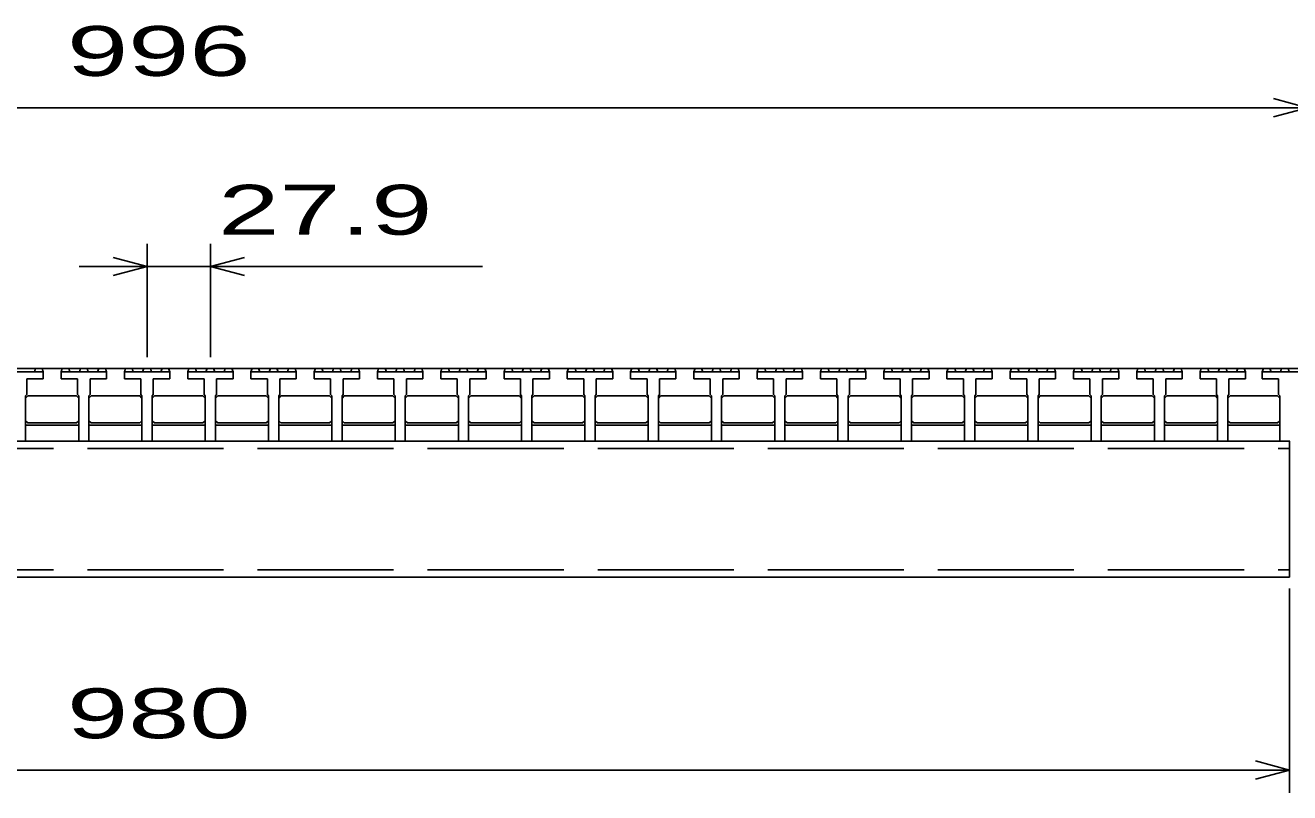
# Model space of a CAD drawing. Units: millimetres, scale not verified. Extents: x -1820 to 1731, y -1282 to 1054.
# Drawn here: x -988 to -431, y -679 to -341 of the extents above; entities that cross this region are included whole.
import ezdxf
from ezdxf.enums import TextEntityAlignment as Align

# ---------------------------------------------------------------- set-up
doc = ezdxf.new("R2010")
doc.units = ezdxf.units.MM
doc.header["$LTSCALE"] = 10
doc.linetypes.add('DASHED', pattern=[7.5, 6, -1.5])
doc.layers.add('16', color=3, linetype='Continuous', lineweight=25)
doc.layers.add('22', color=2, linetype='Continuous', lineweight=25)
doc.styles.add('ベクトル', font='')
doc.styles.get('ベクトル').set_extended_font_data('ベクトル')

msp = doc.modelspace()

# ---------------------------------------------------------------- linework, layer by layer
at = {"layer": '16'}
for p, q in [((-1419, -492), (-423, -492)), ((-980.5, -493.5), (-1000.5, -493.5)), ((-984.4, -493.5), (-983.9, -492)), ((-983.9, -492), (-981, -492)), ((-981, -492), (-980.5, -493.5)), ((-980.5, -496.5), (-980.5, -493.5)), ((-972.6, -493.5), (-972.1, -492)), ((-972.6, -493.5), (-972.6, -496.5)), ((-952.6, -493.5), (-972.6, -493.5)), ((-972.1, -492), (-969.2, -492)), ((-969.2, -492), (-968.7, -493.5)), ((-964.55, -493.5), (-964.05, -492)), ((-964.05, -492), (-961.15, -492)), ((-961.15, -492), (-960.65, -493.5)), ((-956.5, -493.5), (-956, -492)), ((-956, -492), (-953.1, -492)), ((-953.1, -492), (-952.6, -493.5)), ((-952.6, -496.5), (-952.6, -493.5)), ((-944.7, -493.5), (-944.2, -492)), ((-944.7, -493.5), (-944.7, -496.5)), ((-924.7, -493.5), (-944.7, -493.5)), ((-944.2, -492), (-941.3, -492)), ((-941.3, -492), (-940.8, -493.5)), ((-936.65, -493.5), (-936.15, -492)), ((-936.15, -492), (-933.25, -492)), ((-933.25, -492), (-932.75, -493.5)), ((-928.6, -493.5), (-928.1, -492)), ((-928.1, -492), (-925.2, -492)), ((-925.2, -492), (-924.7, -493.5)), ((-924.7, -496.5), (-924.7, -493.5)), ((-916.8, -493.5), (-916.3, -492)), ((-916.8, -493.5), (-916.8, -496.5)), ((-896.8, -493.5), (-916.8, -493.5)), ((-916.3, -492), (-913.4, -492)), ((-913.4, -492), (-912.9, -493.5)), ((-908.75, -493.5), (-908.25, -492)), ((-908.25, -492), (-905.35, -492)), ((-905.35, -492), (-904.85, -493.5)), ((-900.7, -493.5), (-900.2, -492)), ((-900.2, -492), (-897.3, -492)), ((-897.3, -492), (-896.8, -493.5)), ((-896.8, -496.5), (-896.8, -493.5)), ((-888.9, -493.5), (-888.4, -492)), ((-888.9, -493.5), (-888.9, -496.5)), ((-868.9, -493.5), (-888.9, -493.5)), ((-888.4, -492), (-885.5, -492)), ((-885.5, -492), (-885, -493.5)), ((-880.85, -493.5), (-880.35, -492)), ((-880.35, -492), (-877.45, -492)), ((-877.45, -492), (-876.95, -493.5)), ((-872.8, -493.5), (-872.3, -492)), ((-872.3, -492), (-869.4, -492)), ((-869.4, -492), (-868.9, -493.5)), ((-868.9, -496.5), (-868.9, -493.5)), ((-861, -493.5), (-860.5, -492)), ((-861, -493.5), (-861, -496.5)), ((-841, -493.5), (-861, -493.5)), ((-860.5, -492), (-857.6, -492)), ((-857.6, -492), (-857.1, -493.5)), ((-852.95, -493.5), (-852.45, -492)), ((-852.45, -492), (-849.55, -492)), ((-849.55, -492), (-849.05, -493.5)), ((-844.9, -493.5), (-844.4, -492)), ((-844.4, -492), (-841.5, -492)), ((-841.5, -492), (-841, -493.5)), ((-841, -496.5), (-841, -493.5)), ((-833.1, -493.5), (-832.6, -492)), ((-833.1, -493.5), (-833.1, -496.5)), ((-813.1, -493.5), (-833.1, -493.5)), ((-832.6, -492), (-829.7, -492)), ((-829.7, -492), (-829.2, -493.5)), ((-825.05, -493.5), (-824.55, -492)), ((-824.55, -492), (-821.65, -492)), ((-821.65, -492), (-821.15, -493.5)), ((-817, -493.5), (-816.5, -492)), ((-816.5, -492), (-813.6, -492)), ((-813.6, -492), (-813.1, -493.5)), ((-813.1, -496.5), (-813.1, -493.5)), ((-805.2, -493.5), (-804.7, -492)), ((-805.2, -493.5), (-805.2, -496.5)), ((-785.2, -493.5), (-805.2, -493.5)), ((-804.7, -492), (-801.8, -492)), ((-801.8, -492), (-801.3, -493.5)), ((-797.15, -493.5), (-796.65, -492)), ((-796.65, -492), (-793.75, -492)), ((-793.75, -492), (-793.25, -493.5)), ((-789.1, -493.5), (-788.6, -492)), ((-788.6, -492), (-785.7, -492)), ((-785.7, -492), (-785.2, -493.5)), ((-785.2, -496.5), (-785.2, -493.5)), ((-777.3, -493.5), (-776.8, -492)), ((-777.3, -493.5), (-777.3, -496.5)), ((-757.3, -493.5), (-777.3, -493.5)), ((-776.8, -492), (-773.9, -492)), ((-773.9, -492), (-773.4, -493.5)), ((-769.25, -493.5), (-768.75, -492)), ((-768.75, -492), (-765.85, -492)), ((-765.85, -492), (-765.35, -493.5)), ((-761.2, -493.5), (-760.7, -492)), ((-760.7, -492), (-757.8, -492)), ((-757.8, -492), (-757.3, -493.5)), ((-757.3, -496.5), (-757.3, -493.5)), ((-749.4, -493.5), (-748.9, -492)), ((-749.4, -493.5), (-749.4, -496.5)), ((-729.4, -493.5), (-749.4, -493.5)), ((-748.9, -492), (-746, -492)), ((-746, -492), (-745.5, -493.5)), ((-741.35, -493.5), (-740.85, -492)), ((-740.85, -492), (-737.95, -492)), ((-737.95, -492), (-737.45, -493.5)), ((-733.3, -493.5), (-732.8, -492)), ((-732.8, -492), (-729.9, -492)), ((-729.9, -492), (-729.4, -493.5)), ((-729.4, -496.5), (-729.4, -493.5)), ((-721.5, -493.5), (-721, -492)), ((-721.5, -493.5), (-721.5, -496.5)), ((-701.5, -493.5), (-721.5, -493.5)), ((-721, -492), (-718.1, -492)), ((-718.1, -492), (-717.6, -493.5)), ((-713.45, -493.5), (-712.95, -492)), ((-712.95, -492), (-710.05, -492)), ((-710.05, -492), (-709.55, -493.5)), ((-705.4, -493.5), (-704.9, -492)), ((-704.9, -492), (-702, -492)), ((-702, -492), (-701.5, -493.5)), ((-701.5, -496.5), (-701.5, -493.5)), ((-693.6, -493.5), (-693.1, -492)), ((-693.6, -493.5), (-693.6, -496.5)), ((-673.6, -493.5), (-693.6, -493.5)), ((-693.1, -492), (-690.2, -492)), ((-690.2, -492), (-689.7, -493.5)), ((-685.55, -493.5), (-685.05, -492)), ((-685.05, -492), (-682.15, -492)), ((-682.15, -492), (-681.65, -493.5)), ((-677.5, -493.5), (-677, -492)), ((-677, -492), (-674.1, -492)), ((-674.1, -492), (-673.6, -493.5)), ((-673.6, -496.5), (-673.6, -493.5)), ((-665.7, -493.5), (-665.2, -492)), ((-665.7, -493.5), (-665.7, -496.5)), ((-645.7, -493.5), (-665.7, -493.5)), ((-665.2, -492), (-662.3, -492)), ((-662.3, -492), (-661.8, -493.5)), ((-657.65, -493.5), (-657.15, -492)), ((-657.15, -492), (-654.25, -492)), ((-654.25, -492), (-653.75, -493.5)), ((-649.6, -493.5), (-649.1, -492)), ((-649.1, -492), (-646.2, -492)), ((-646.2, -492), (-645.7, -493.5)), ((-645.7, -496.5), (-645.7, -493.5)), ((-637.8, -493.5), (-637.3, -492)), ((-637.8, -493.5), (-637.8, -496.5)), ((-617.8, -493.5), (-637.8, -493.5)), ((-637.3, -492), (-634.4, -492)), ((-634.4, -492), (-633.9, -493.5)), ((-629.75, -493.5), (-629.25, -492)), ((-629.25, -492), (-626.35, -492)), ((-626.35, -492), (-625.85, -493.5)), ((-621.7, -493.5), (-621.2, -492)), ((-621.2, -492), (-618.3, -492)), ((-618.3, -492), (-617.8, -493.5)), ((-617.8, -496.5), (-617.8, -493.5)), ((-609.9, -493.5), (-609.4, -492)), ((-609.9, -493.5), (-609.9, -496.5)), ((-589.9, -493.5), (-609.9, -493.5)), ((-609.4, -492), (-606.5, -492)), ((-606.5, -492), (-606, -493.5)), ((-601.85, -493.5), (-601.35, -492)), ((-601.35, -492), (-598.45, -492)), ((-598.45, -492), (-597.95, -493.5)), ((-593.8, -493.5), (-593.3, -492)), ((-593.3, -492), (-590.4, -492)), ((-590.4, -492), (-589.9, -493.5)), ((-589.9, -496.5), (-589.9, -493.5)), ((-582, -493.5), (-581.5, -492)), ((-582, -493.5), (-582, -496.5)), ((-562, -493.5), (-582, -493.5)), ((-581.5, -492), (-578.6, -492)), ((-578.6, -492), (-578.1, -493.5)), ((-573.95, -493.5), (-573.45, -492)), ((-573.45, -492), (-570.55, -492)), ((-570.55, -492), (-570.05, -493.5)), ((-565.9, -493.5), (-565.4, -492)), ((-565.4, -492), (-562.5, -492)), ((-562.5, -492), (-562, -493.5)), ((-562, -496.5), (-562, -493.5)), ((-554.1, -493.5), (-553.6, -492)), ((-554.1, -493.5), (-554.1, -496.5)), ((-534.1, -493.5), (-554.1, -493.5)), ((-553.6, -492), (-550.7, -492)), ((-550.7, -492), (-550.2, -493.5)), ((-546.05, -493.5), (-545.55, -492)), ((-545.55, -492), (-542.65, -492)), ((-542.65, -492), (-542.15, -493.5)), ((-538, -493.5), (-537.5, -492)), ((-537.5, -492), (-534.6, -492)), ((-534.6, -492), (-534.1, -493.5)), ((-534.1, -496.5), (-534.1, -493.5)), ((-526.2, -493.5), (-525.7, -492)), ((-526.2, -493.5), (-526.2, -496.5)), ((-506.2, -493.5), (-526.2, -493.5)), ((-525.7, -492), (-522.8, -492)), ((-522.8, -492), (-522.3, -493.5)), ((-518.15, -493.5), (-517.65, -492)), ((-517.65, -492), (-514.75, -492)), ((-514.75, -492), (-514.25, -493.5)), ((-510.1, -493.5), (-509.6, -492)), ((-509.6, -492), (-506.7, -492)), ((-506.7, -492), (-506.2, -493.5)), ((-506.2, -496.5), (-506.2, -493.5)), ((-498.3, -493.5), (-497.8, -492)), ((-498.3, -493.5), (-498.3, -496.5)), ((-478.3, -493.5), (-498.3, -493.5)), ((-497.8, -492), (-494.9, -492)), ((-494.9, -492), (-494.4, -493.5)), ((-490.25, -493.5), (-489.75, -492)), ((-489.75, -492), (-486.85, -492)), ((-486.85, -492), (-486.35, -493.5)), ((-482.2, -493.5), (-481.7, -492)), ((-481.7, -492), (-478.8, -492)), ((-478.8, -492), (-478.3, -493.5)), ((-478.3, -496.5), (-478.3, -493.5)), ((-470.4, -493.5), (-469.9, -492)), ((-470.4, -493.5), (-470.4, -496.5)), ((-450.4, -493.5), (-470.4, -493.5)), ((-469.9, -492), (-467, -492)), ((-467, -492), (-466.5, -493.5)), ((-462.35, -493.5), (-461.85, -492)), ((-461.85, -492), (-458.95, -492)), ((-458.95, -492), (-458.45, -493.5)), ((-454.3, -493.5), (-453.8, -492)), ((-453.8, -492), (-450.9, -492)), ((-450.9, -492), (-450.4, -493.5)), ((-450.4, -496.5), (-450.4, -493.5)), ((-443, -493.5), (-442.5, -492)), ((-443, -493.5), (-443, -496.5)), ((-423, -493.5), (-443, -493.5)), ((-442.5, -492), (-439.6, -492)), ((-439.6, -492), (-439.1, -493.5)), ((-434.95, -493.5), (-434.45, -492)), ((-434.45, -492), (-431.55, -492)), ((-431.55, -492), (-431.05, -493.5)), ((-987.75, -496.5), (-980.5, -496.5)), ((-987.75, -503.5), (-987.75, -496.5)), ((-972.6, -496.5), (-965.35, -496.5)), ((-965.35, -496.5), (-965.35, -503.5)), ((-959.85, -496.5), (-952.6, -496.5)), ((-959.85, -503.5), (-959.85, -496.5)), ((-944.7, -496.5), (-937.45, -496.5)), ((-937.45, -496.5), (-937.45, -503.5)), ((-931.95, -496.5), (-924.7, -496.5)), ((-931.95, -503.5), (-931.95, -496.5)), ((-916.8, -496.5), (-909.55, -496.5)), ((-909.55, -496.5), (-909.55, -503.5)), ((-904.05, -496.5), (-896.8, -496.5)), ((-904.05, -503.5), (-904.05, -496.5)), ((-888.9, -496.5), (-881.65, -496.5)), ((-881.65, -496.5), (-881.65, -503.5)), ((-876.15, -496.5), (-868.9, -496.5)), ((-876.15, -503.5), (-876.15, -496.5)), ((-861, -496.5), (-853.75, -496.5)), ((-853.75, -496.5), (-853.75, -503.5)), ((-848.25, -496.5), (-841, -496.5)), ((-848.25, -503.5), (-848.25, -496.5)), ((-833.1, -496.5), (-825.85, -496.5)), ((-825.85, -496.5), (-825.85, -503.5)), ((-820.35, -496.5), (-813.1, -496.5)), ((-820.35, -503.5), (-820.35, -496.5)), ((-805.2, -496.5), (-797.95, -496.5)), ((-797.95, -496.5), (-797.95, -503.5)), ((-792.45, -496.5), (-785.2, -496.5)), ((-792.45, -503.5), (-792.45, -496.5)), ((-777.3, -496.5), (-770.05, -496.5)), ((-770.05, -496.5), (-770.05, -503.5)), ((-764.55, -496.5), (-757.3, -496.5)), ((-764.55, -503.5), (-764.55, -496.5)), ((-749.4, -496.5), (-742.15, -496.5)), ((-742.15, -496.5), (-742.15, -503.5)), ((-736.65, -496.5), (-729.4, -496.5)), ((-736.65, -503.5), (-736.65, -496.5)), ((-721.5, -496.5), (-714.25, -496.5)), ((-714.25, -496.5), (-714.25, -503.5)), ((-708.75, -496.5), (-701.5, -496.5)), ((-708.75, -503.5), (-708.75, -496.5)), ((-693.6, -496.5), (-686.35, -496.5)), ((-686.35, -496.5), (-686.35, -503.5)), ((-680.85, -496.5), (-673.6, -496.5)), ((-680.85, -503.5), (-680.85, -496.5)), ((-665.7, -496.5), (-658.45, -496.5)), ((-658.45, -496.5), (-658.45, -503.5)), ((-652.95, -496.5), (-645.7, -496.5)), ((-652.95, -503.5), (-652.95, -496.5)), ((-637.8, -496.5), (-630.55, -496.5)), ((-630.55, -496.5), (-630.55, -503.5)), ((-625.05, -496.5), (-617.8, -496.5)), ((-625.05, -503.5), (-625.05, -496.5)), ((-609.9, -496.5), (-602.65, -496.5)), ((-602.65, -496.5), (-602.65, -503.5)), ((-597.15, -496.5), (-589.9, -496.5)), ((-597.15, -503.5), (-597.15, -496.5)), ((-582, -496.5), (-574.75, -496.5)), ((-574.75, -496.5), (-574.75, -503.5)), ((-569.25, -496.5), (-562, -496.5)), ((-569.25, -503.5), (-569.25, -496.5)), ((-554.1, -496.5), (-546.85, -496.5)), ((-546.85, -496.5), (-546.85, -503.5)), ((-541.35, -496.5), (-534.1, -496.5)), ((-541.35, -503.5), (-541.35, -496.5)), ((-526.2, -496.5), (-518.95, -496.5)), ((-518.95, -496.5), (-518.95, -503.5)), ((-513.45, -496.5), (-506.2, -496.5)), ((-513.45, -503.5), (-513.45, -496.5)), ((-498.3, -496.5), (-491.05, -496.5)), ((-491.05, -496.5), (-491.05, -503.5)), ((-485.55, -496.5), (-478.3, -496.5)), ((-485.55, -503.5), (-485.55, -496.5)), ((-470.4, -496.5), (-463.15, -496.5)), ((-463.15, -496.5), (-463.15, -503.5)), ((-457.65, -496.5), (-450.4, -496.5)), ((-457.65, -503.5), (-457.65, -496.5)), ((-443, -496.5), (-435.75, -496.5)), ((-435.75, -496.5), (-435.75, -503.5)), ((-988.25, -504), (-987.75, -503.5)), ((-988.25, -524), (-988.25, -504)), ((-988.25, -505), (-987.25, -504)), ((-987.25, -504), (-965.85, -504)), ((-965.85, -504), (-964.85, -505)), ((-965.35, -503.5), (-964.85, -504)), ((-964.85, -504), (-964.85, -524)), ((-960.35, -504), (-959.85, -503.5)), ((-960.35, -524), (-960.35, -504)), ((-960.35, -505), (-959.35, -504)), ((-959.35, -504), (-937.95, -504)), ((-937.95, -504), (-936.95, -505)), ((-937.45, -503.5), (-936.95, -504)), ((-936.95, -504), (-936.95, -524)), ((-932.45, -504), (-931.95, -503.5)), ((-932.45, -524), (-932.45, -504)), ((-932.45, -505), (-931.45, -504)), ((-931.45, -504), (-910.05, -504)), ((-910.05, -504), (-909.05, -505)), ((-909.55, -503.5), (-909.05, -504)), ((-909.05, -504), (-909.05, -524)), ((-904.55, -504), (-904.05, -503.5)), ((-904.55, -524), (-904.55, -504)), ((-904.55, -505), (-903.55, -504)), ((-903.55, -504), (-882.15, -504)), ((-882.15, -504), (-881.15, -505)), ((-881.65, -503.5), (-881.15, -504)), ((-881.15, -504), (-881.15, -524)), ((-876.65, -504), (-876.15, -503.5)), ((-876.65, -524), (-876.65, -504)), ((-876.65, -505), (-875.65, -504)), ((-875.65, -504), (-854.25, -504)), ((-854.25, -504), (-853.25, -505)), ((-853.75, -503.5), (-853.25, -504)), ((-853.25, -504), (-853.25, -524)), ((-848.75, -504), (-848.25, -503.5)), ((-848.75, -524), (-848.75, -504)), ((-848.75, -505), (-847.75, -504)), ((-847.75, -504), (-826.35, -504)), ((-826.35, -504), (-825.35, -505)), ((-825.85, -503.5), (-825.35, -504)), ((-825.35, -504), (-825.35, -524)), ((-820.85, -504), (-820.35, -503.5)), ((-820.85, -524), (-820.85, -504)), ((-820.85, -505), (-819.85, -504)), ((-819.85, -504), (-798.45, -504)), ((-798.45, -504), (-797.45, -505)), ((-797.95, -503.5), (-797.45, -504)), ((-797.45, -504), (-797.45, -524)), ((-792.95, -504), (-792.45, -503.5)), ((-792.95, -524), (-792.95, -504)), ((-792.95, -505), (-791.95, -504)), ((-791.95, -504), (-770.55, -504)), ((-770.55, -504), (-769.55, -505)), ((-770.05, -503.5), (-769.55, -504)), ((-769.55, -504), (-769.55, -524)), ((-765.05, -504), (-764.55, -503.5)), ((-765.05, -524), (-765.05, -504)), ((-765.05, -505), (-764.05, -504)), ((-764.05, -504), (-742.65, -504)), ((-742.65, -504), (-741.65, -505)), ((-742.15, -503.5), (-741.65, -504)), ((-741.65, -504), (-741.65, -524)), ((-737.15, -504), (-736.65, -503.5)), ((-737.15, -524), (-737.15, -504)), ((-737.15, -505), (-736.15, -504)), ((-736.15, -504), (-714.75, -504)), ((-714.75, -504), (-713.75, -505)), ((-714.25, -503.5), (-713.75, -504)), ((-713.75, -504), (-713.75, -524)), ((-709.25, -504), (-708.75, -503.5)), ((-709.25, -524), (-709.25, -504)), ((-709.25, -505), (-708.25, -504)), ((-708.25, -504), (-686.85, -504)), ((-686.85, -504), (-685.85, -505)), ((-686.35, -503.5), (-685.85, -504)), ((-685.85, -504), (-685.85, -524)), ((-681.35, -504), (-680.85, -503.5)), ((-681.35, -524), (-681.35, -504)), ((-681.35, -505), (-680.35, -504)), ((-680.35, -504), (-658.95, -504)), ((-658.95, -504), (-657.95, -505)), ((-658.45, -503.5), (-657.95, -504)), ((-657.95, -504), (-657.95, -524)), ((-653.45, -504), (-652.95, -503.5)), ((-653.45, -524), (-653.45, -504)), ((-653.45, -505), (-652.45, -504)), ((-652.45, -504), (-631.05, -504)), ((-631.05, -504), (-630.05, -505)), ((-630.55, -503.5), (-630.05, -504)), ((-630.05, -504), (-630.05, -524)), ((-625.55, -504), (-625.05, -503.5)), ((-625.55, -524), (-625.55, -504)), ((-625.55, -505), (-624.55, -504)), ((-624.55, -504), (-603.15, -504)), ((-603.15, -504), (-602.15, -505)), ((-602.65, -503.5), (-602.15, -504)), ((-602.15, -504), (-602.15, -524)), ((-597.65, -504), (-597.15, -503.5)), ((-597.65, -524), (-597.65, -504)), ((-597.65, -505), (-596.65, -504)), ((-596.65, -504), (-575.25, -504)), ((-575.25, -504), (-574.25, -505)), ((-574.75, -503.5), (-574.25, -504)), ((-574.25, -504), (-574.25, -524)), ((-569.75, -504), (-569.25, -503.5)), ((-569.75, -524), (-569.75, -504)), ((-569.75, -505), (-568.75, -504)), ((-568.75, -504), (-547.35, -504)), ((-547.35, -504), (-546.35, -505)), ((-546.85, -503.5), (-546.35, -504)), ((-546.35, -504), (-546.35, -524)), ((-541.85, -504), (-541.35, -503.5)), ((-541.85, -524), (-541.85, -504)), ((-541.85, -505), (-540.85, -504)), ((-540.85, -504), (-519.45, -504)), ((-519.45, -504), (-518.45, -505)), ((-518.95, -503.5), (-518.45, -504)), ((-518.45, -504), (-518.45, -524)), ((-513.95, -504), (-513.45, -503.5)), ((-513.95, -524), (-513.95, -504)), ((-513.95, -505), (-512.95, -504)), ((-512.95, -504), (-491.55, -504)), ((-491.55, -504), (-490.55, -505)), ((-491.05, -503.5), (-490.55, -504)), ((-490.55, -504), (-490.55, -524)), ((-486.05, -504), (-485.55, -503.5)), ((-486.05, -524), (-486.05, -504)), ((-486.05, -505), (-485.05, -504)), ((-485.05, -504), (-463.65, -504)), ((-463.65, -504), (-462.65, -505)), ((-463.15, -503.5), (-462.65, -504)), ((-462.65, -504), (-462.65, -524)), ((-458.15, -504), (-457.65, -503.5)), ((-458.15, -524), (-458.15, -504)), ((-458.15, -505), (-457.15, -504)), ((-457.15, -504), (-436.25, -504)), ((-436.25, -504), (-435.25, -505)), ((-435.75, -503.5), (-435.25, -504)), ((-435.25, -504), (-435.25, -524)), ((-987.25, -516), (-988.25, -515)), ((-988.25, -517), (-964.85, -517)), ((-965.85, -516), (-987.25, -516)), ((-964.85, -515), (-965.85, -516)), ((-959.35, -516), (-960.35, -515)), ((-960.35, -517), (-936.95, -517)), ((-937.95, -516), (-959.35, -516)), ((-936.95, -515), (-937.95, -516)), ((-931.45, -516), (-932.45, -515)), ((-932.45, -517), (-909.05, -517)), ((-910.05, -516), (-931.45, -516)), ((-909.05, -515), (-910.05, -516)), ((-903.55, -516), (-904.55, -515)), ((-904.55, -517), (-881.15, -517)), ((-882.15, -516), (-903.55, -516)), ((-881.15, -515), (-882.15, -516)), ((-875.65, -516), (-876.65, -515)), ((-876.65, -517), (-853.25, -517)), ((-854.25, -516), (-875.65, -516)), ((-853.25, -515), (-854.25, -516)), ((-847.75, -516), (-848.75, -515)), ((-848.75, -517), (-825.35, -517)), ((-826.35, -516), (-847.75, -516)), ((-825.35, -515), (-826.35, -516)), ((-819.85, -516), (-820.85, -515)), ((-820.85, -517), (-797.45, -517)), ((-798.45, -516), (-819.85, -516)), ((-797.45, -515), (-798.45, -516)), ((-791.95, -516), (-792.95, -515)), ((-792.95, -517), (-769.55, -517)), ((-770.55, -516), (-791.95, -516)), ((-769.55, -515), (-770.55, -516)), ((-764.05, -516), (-765.05, -515)), ((-765.05, -517), (-741.65, -517)), ((-742.65, -516), (-764.05, -516)), ((-741.65, -515), (-742.65, -516)), ((-736.15, -516), (-737.15, -515)), ((-737.15, -517), (-713.75, -517)), ((-714.75, -516), (-736.15, -516)), ((-713.75, -515), (-714.75, -516)), ((-708.25, -516), (-709.25, -515)), ((-709.25, -517), (-685.85, -517)), ((-686.85, -516), (-708.25, -516)), ((-685.85, -515), (-686.85, -516)), ((-680.35, -516), (-681.35, -515)), ((-681.35, -517), (-657.95, -517)), ((-658.95, -516), (-680.35, -516)), ((-657.95, -515), (-658.95, -516)), ((-652.45, -516), (-653.45, -515)), ((-653.45, -517), (-630.05, -517)), ((-631.05, -516), (-652.45, -516)), ((-630.05, -515), (-631.05, -516)), ((-624.55, -516), (-625.55, -515)), ((-625.55, -517), (-602.15, -517)), ((-603.15, -516), (-624.55, -516)), ((-602.15, -515), (-603.15, -516)), ((-596.65, -516), (-597.65, -515)), ((-597.65, -517), (-574.25, -517)), ((-575.25, -516), (-596.65, -516)), ((-574.25, -515), (-575.25, -516)), ((-568.75, -516), (-569.75, -515)), ((-569.75, -517), (-546.35, -517)), ((-547.35, -516), (-568.75, -516)), ((-546.35, -515), (-547.35, -516)), ((-540.85, -516), (-541.85, -515)), ((-541.85, -517), (-518.45, -517)), ((-519.45, -516), (-540.85, -516)), ((-518.45, -515), (-519.45, -516)), ((-512.95, -516), (-513.95, -515)), ((-513.95, -517), (-490.55, -517)), ((-491.55, -516), (-512.95, -516)), ((-490.55, -515), (-491.55, -516)), ((-485.05, -516), (-486.05, -515)), ((-486.05, -517), (-462.65, -517)), ((-463.65, -516), (-485.05, -516)), ((-462.65, -515), (-463.65, -516)), ((-457.15, -516), (-458.15, -515)), ((-458.15, -517), (-435.25, -517)), ((-436.25, -516), (-457.15, -516)), ((-435.25, -515), (-436.25, -516)), ((-1411, -524), (-431, -524)), ((-992.75, -524), (-988.25, -524)), ((-964.85, -524), (-960.35, -524)), ((-936.95, -524), (-932.45, -524)), ((-909.05, -524), (-904.55, -524)), ((-881.15, -524), (-876.65, -524)), ((-853.25, -524), (-848.75, -524)), ((-825.35, -524), (-820.85, -524)), ((-797.45, -524), (-792.95, -524)), ((-769.55, -524), (-765.05, -524)), ((-741.65, -524), (-737.15, -524)), ((-713.75, -524), (-709.25, -524)), ((-685.85, -524), (-681.35, -524)), ((-657.95, -524), (-653.45, -524)), ((-630.05, -524), (-625.55, -524)), ((-602.15, -524), (-597.65, -524)), ((-574.25, -524), (-569.75, -524)), ((-546.35, -524), (-541.85, -524)), ((-518.45, -524), (-513.95, -524)), ((-490.55, -524), (-486.05, -524)), ((-462.65, -524), (-458.15, -524)), ((-435.25, -524), (-430.75, -524)), ((-431, -524), (-431, -584)), ((-431, -584), (-1411, -584))]:
    msp.add_line(p, q, dxfattribs=at)
at = {"layer": '16', "linetype": 'DASHED'}
for p, q in [((-1411, -527.2), (-431, -527.2)), ((-1411, -580.8), (-431, -580.8))]:
    msp.add_line(p, q, dxfattribs=at)
at = {"layer": '22', "color": 4}
for p, q in [((-423, -377), (-438, -373)), ((-1419, -377), (-423, -377)), ((-438, -381), (-423, -377)), ((-934.7, -487), (-934.7, -437)), ((-906.8, -437), (-906.8, -487)), ((-934.7, -447), (-949.7, -443)), ((-906.8, -447), (-891.8, -443)), ((-934.7, -447), (-964.7, -447)), ((-949.7, -451), (-934.7, -447)), ((-934.7, -447), (-906.8, -447)), ((-891.8, -451), (-906.8, -447)), ((-906.8, -447), (-786.8, -447)), ((-431, -679), (-431, -589)), ((-1411, -669), (-431, -669)), ((-431, -669), (-446, -665)), ((-446, -673), (-431, -669))]:
    msp.add_line(p, q, dxfattribs=at)

# ---------------------------------------------------------------- texts
at = {"layer": '22', "style": 'ベクトル', "width": 1.65}
for s, p in [(' 996 ', (-983.5, -352)), (' 27.9 ', (-916.8, -422)), (' 980 ', (-983.5, -644))]:
    msp.add_text(s, height=21.99, dxfattribs=at).set_placement(p, align=Align.MIDDLE_LEFT)

doc.saveas('drawing.dxf')
